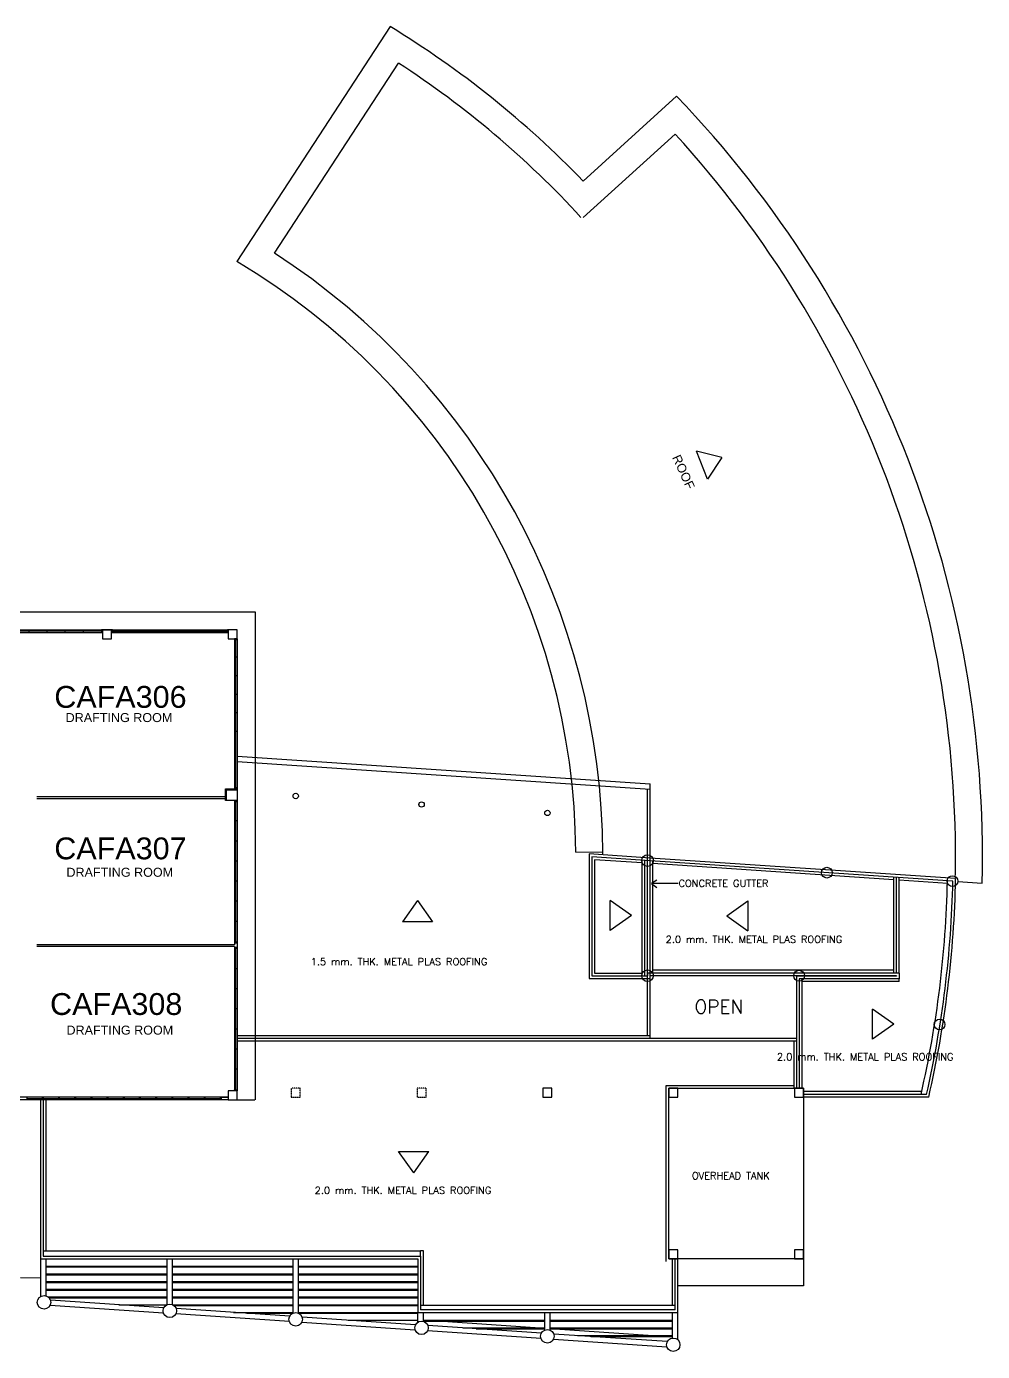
# Model space of a CAD drawing. Header units: millimetres. Extents: x -616979 to 2364082, y 43054 to 1637649.
# Drawn here: x -588654 to -535477, y 71593 to 145320 of the extents above; entities that cross this region are included whole.
import ezdxf

# ---------------------------------------------------------------- set-up
doc = ezdxf.new("R2010")
doc.units = ezdxf.units.MM
doc.linetypes.add('HIDDEN', pattern=[0.375, 0.25, -0.125])
for name, color, linetype in [('a-column', 7, 'Continuous'), ('a-labels', 7, 'Continuous'), ('a-line', 7, 'Continuous'), ('a-roof', 7, 'Continuous'), ('A-TEXT', 7, 'Continuous'), ('a-wall', 5, 'Continuous'), ('a-windows', 7, 'Continuous')]:
    doc.layers.add(name, color=color, linetype=linetype)
doc.styles.add('-kitz', font='arial.ttf')
doc.styles.add('100scale@80cl', font='romans.shx', dxfattribs={"height": 0.2})
doc.styles.add('200scale@80cl', font='romans.shx', dxfattribs={"height": 0.4})
doc.styles.add('style1', font='arial.ttf')

msp = doc.modelspace()

# ---------------------------------------------------------------- linework, layer by layer
at = {"layer": 'a-column'}
for points in [[(-583929.437, 111752.351), (-584429.437, 111752.351), (-584429.437, 111252.351), (-583929.437, 111252.351)], [(-577429.438, 111752.351), (-577429.438, 111252.351), (-576929.438, 111252.351), (-576929.438, 111752.351)], [(-577579.438, 102902.351), (-576929.438, 102902.351), (-576929.438, 102252.351), (-577579.438, 102252.351)]]:
    msp.add_lwpolyline(points, close=True, dxfattribs=at)
at = {"layer": 'a-column', "color": 9}
for points in [[(-577529.438, 102852.351), (-576929.438, 102852.351), (-576929.438, 102252.351), (-577529.438, 102252.351)], [(-576929.438, 86102.18), (-577429.438, 86102.18), (-577429.438, 85602.18), (-576929.438, 85602.18)]]:
    msp.add_lwpolyline(points, close=True, dxfattribs=at)
at = {"layer": 'a-column', "color": 9, "linetype": 'HIDDEN', "ltscale": 0.6}
for points in [[(-573429.438, 86252.351), (-573929.438, 86252.351), (-573929.438, 85752.351), (-573429.438, 85752.351)], [(-566429.438, 86252.351), (-566929.438, 86252.351), (-566929.438, 85752.351), (-566429.438, 85752.351)]]:
    msp.add_lwpolyline(points, close=True, dxfattribs=at)
at = {"layer": 'a-labels', "color": 9}
for p, q in [((-566906.586, 96686.213), (-567744.027, 95505.413)), ((-566906.586, 96686.213), (-566069.145, 95505.413)), ((-566069.145, 95505.413), (-567744.027, 95505.413)), ((-567953.457, 82716.517), (-566278.575, 82716.517)), ((-567116.016, 81535.717), (-567953.457, 82716.517)), ((-567116.016, 81535.717), (-566278.575, 82716.517))]:
    msp.add_line(p, q, dxfattribs=at)
at = {"layer": 'a-line'}
for p, q in [((-568429.894, 145320.015), (-576961.336, 132243.316)), ((-552491.892, 141440.534), (-557688.767, 136721.333)), ((-588979.438, 75702.351), (-587879.438, 75698.458))]:
    msp.add_line(p, q, dxfattribs=at)
at = {"layer": 'a-line', "linetype": 'HIDDEN', "ltscale": 3}
for p in [(-575929.438, 104658.641), (-576929.438, 85602.18)]:
    msp.add_line(p, (-575929.438, 85602.18), dxfattribs=at)
at = {"layer": 'a-line'}
msp.add_arc((-596596.879, 99126.923), 54103.427, 44.01621317, 58.6265741, dxfattribs=at)
at = {"layer": 'a-roof', "color": 8}
for p, q in [((-574865.643, 132708.963), (-567965.937, 143285.96)), ((-557683.686, 134699.661), (-552577.156, 139336.931)), ((-549979.251, 121335.981), (-551383.309, 121688.429)), ((-550776.172, 120127.463), (-551383.309, 121688.429)), ((-549979.251, 121335.981), (-550776.172, 120127.463)), ((-589929.438, 112752.351), (-575929.438, 112752.351)), ((-575929.438, 112752.351), (-575929.438, 104658.641)), ((-576929.438, 104726.045), (-553961.309, 103177.889)), ((-576929.438, 104425.365), (-553961.31, 102877.209)), ((-554111.366, 89152.226), (-554111.31, 102887.319)), ((-553961.366, 89002.225), (-553961.309, 103177.889)), ((-558097.7, 99378.443), (-556597.732, 99388.242)), ((-554410.099, 92502.351), (-554410.099, 98929.277)), ((-554260.099, 92502.351), (-554260.099, 98919.166)), ((-553810.099, 92652.385), (-553810.099, 98888.833)), ((-540408.009, 92652.351), (-540408.009, 97985.455)), ((-540258.009, 92652.351), (-540258.009, 97975.344)), ((-540108.009, 92652.351), (-540108.009, 97965.233)), ((-536849.27, 97745.51), (-535494.321, 97654.166)), ((-556181.08, 95013.981), (-556181.08, 96688.863)), ((-555000.28, 95851.422), (-556181.08, 96688.863)), ((-549703.482, 95836.447), (-548522.681, 96673.889)), ((-548522.681, 96673.889), (-548522.681, 94999.006)), ((-555000.28, 95851.422), (-556181.08, 95013.981)), ((-549703.482, 95836.447), (-548522.681, 94999.006)), ((-554110.972, 92652.399), (-554110.972, 92502.364)), ((-553960.972, 92652.399), (-554110.972, 92652.399)), ((-540108.009, 92652.351), (-553961.352, 92652.385)), ((-540258.114, 92502.351), (-553961.352, 92502.385)), ((-540408.009, 92802.351), (-553810.099, 92802.385)), ((-545829.438, 92477.351), (-545829.438, 86252.351)), ((-540258.114, 92477.351), (-545829.438, 92477.351)), ((-545679.438, 92327.351), (-545679.438, 86252.351)), ((-540108.203, 92327.351), (-545679.438, 92327.351)), ((-545529.438, 92327.351), (-545529.438, 86252.351)), ((-540108.203, 92177.351), (-545529.438, 92177.351)), ((-540258.114, 92502.351), (-540258.114, 92477.351)), ((-540108.009, 92652.351), (-540108.203, 92327.351)), ((-540108.203, 92177.351), (-540108.203, 92327.351)), ((-541590.85, 88968.005), (-541590.85, 90642.887)), ((-540410.049, 89805.446), (-541590.85, 90642.887)), ((-540410.049, 89805.446), (-541590.85, 88968.005)), ((-553961.366, 89152.225), (-576929.438, 89152.351)), ((-545829.438, 89002.18), (-576929.438, 89002.351)), ((-545829.438, 88852.18), (-576929.438, 88852.351)), ((-545979.438, 88852.181), (-545979.438, 86252.351)), ((-553079.438, 76602.351), (-553079.438, 86402.351)), ((-553079.438, 86402.351), (-545979.438, 86402.351)), ((-587879.438, 85602.35), (-587879.438, 76752.351)), ((-587729.438, 85602.35), (-587729.438, 76902.35)), ((-587579.438, 85602.35), (-587579.438, 77202.35)), ((-538859.885, 86052.18), (-545429.438, 86052.18)), ((-538586.246, 85902.18), (-545429.438, 85902.18)), ((-538466.613, 85752.18), (-545429.438, 85752.18)), ((-587879.438, 76752.351), (-587879.438, 74644.565)), ((-587879.438, 76752.35), (-566879.438, 76752.35)), ((-587729.438, 77202.35), (-566729.438, 77202.35)), ((-587729.438, 76902.35), (-566729.438, 76902.35)), ((-587579.438, 76752.35), (-587579.438, 74688.771)), ((-580829.438, 74199.134), (-580829.438, 76752.35)), ((-580529.438, 74199.134), (-580529.438, 76752.35)), ((-573829.438, 73727.223), (-573829.438, 76752.35)), ((-573529.438, 73727.223), (-573529.438, 76752.35)), ((-566879.438, 76752.351), (-566879.438, 73752.351)), ((-566879.438, 76752.35), (-566879.438, 73752.351)), ((-566579.438, 77202.35), (-566729.438, 77202.35)), ((-566729.438, 76902.35), (-566729.438, 77202.35)), ((-566729.438, 76902.35), (-566729.438, 73902.351)), ((-566579.438, 74152.35), (-566579.438, 77202.35)), ((-552729.438, 74152.35), (-552729.438, 76752.35)), ((-552579.438, 73902.351), (-552579.438, 76752.35)), ((-552429.438, 73752.35), (-552429.438, 76752.35)), ((-587579.438, 76347.35), (-580829.438, 76347.35)), ((-587579.438, 76297.35), (-580829.438, 76297.35)), ((-580529.438, 76347.35), (-573829.438, 76347.35)), ((-580529.438, 76297.35), (-573829.438, 76297.35)), ((-573529.438, 76347.35), (-566879.438, 76347.35)), ((-573529.438, 76297.35), (-566879.438, 76297.35)), ((-587579.438, 75917.35), (-580829.438, 75917.35)), ((-587579.438, 75867.35), (-580829.438, 75867.35)), ((-587579.438, 75487.35), (-580829.438, 75487.35)), ((-587579.438, 75437.35), (-580829.438, 75437.35)), ((-580529.438, 75917.35), (-573829.438, 75917.35)), ((-580529.438, 75867.35), (-573829.438, 75867.35)), ((-580529.438, 75487.35), (-573829.438, 75487.35)), ((-580529.438, 75437.35), (-573829.438, 75437.35)), ((-573529.438, 75917.35), (-566879.438, 75917.35)), ((-573529.438, 75867.35), (-566879.438, 75867.35)), ((-573529.438, 75487.35), (-566879.438, 75487.35)), ((-573529.438, 75437.35), (-566879.438, 75437.35)), ((-587579.438, 75057.35), (-580829.438, 75057.35)), ((-587579.438, 75007.35), (-580829.438, 75007.35)), ((-587454.438, 74627.35), (-580829.438, 74627.35)), ((-587399.929, 74577.35), (-580829.438, 74577.35)), ((-580529.438, 75057.35), (-573829.438, 75057.35)), ((-580529.438, 75007.35), (-573829.438, 75007.35)), ((-580529.438, 74627.35), (-573829.438, 74627.35)), ((-580529.438, 74577.35), (-573829.438, 74577.35)), ((-573529.438, 75057.35), (-566879.438, 75057.35)), ((-573529.438, 75007.35), (-566879.438, 75007.35)), ((-573529.438, 74627.35), (-566879.438, 74627.35)), ((-573529.438, 74577.35), (-566879.438, 74577.35)), ((-581032.442, 73728.898), (-587346.612, 74154.572)), ((-581012.263, 74028.219), (-587326.433, 74453.893)), ((-583521.054, 74197.35), (-580833.459, 74197.35)), ((-580525.417, 74197.35), (-573829.438, 74197.35)), ((-580444.037, 74147.35), (-573829.438, 74147.35)), ((-574012.263, 73556.308), (-580326.433, 73981.983)), ((-577142.72, 73767.35), (-573829.438, 73767.35)), ((-573529.438, 74197.35), (-566879.438, 74197.35)), ((-573529.438, 74147.35), (-566879.438, 74147.35)), ((-573529.438, 73767.35), (-566879.438, 73767.35)), ((-552429.438, 73752.351), (-566879.438, 73752.351)), ((-552429.438, 73752.351), (-566879.438, 73752.351)), ((-566879.438, 73228.835), (-566879.438, 73752.35)), ((-552429.438, 73752.35), (-566829.438, 73752.35)), ((-552579.438, 74152.35), (-566729.438, 74152.35)), ((-552579.438, 73902.351), (-566729.438, 73902.351)), ((-566579.438, 73273.041), (-566579.438, 73752.35)), ((-559829.438, 72783.403), (-559829.438, 73752.35)), ((-559529.438, 72783.403), (-559529.438, 73752.35)), ((-552729.438, 72339.452), (-552729.438, 73752.35)), ((-552429.438, 72247.308), (-552429.438, 73752.35)), ((-574032.442, 73256.988), (-580346.612, 73682.662)), ((-576401.054, 73717.35), (-573850.286, 73717.35)), ((-573508.589, 73717.35), (-566879.438, 73717.35)), ((-567032.442, 72785.078), (-573346.612, 73210.752)), ((-567012.263, 73084.398), (-573326.433, 73510.073)), ((-570764.387, 73337.35), (-566879.438, 73337.35)), ((-566579.438, 73337.35), (-559829.438, 73337.35)), ((-559829.438, 72877.07), (-566579.438, 73332.126)), ((-566579.438, 73287.35), (-559829.438, 73287.35)), ((-560012.263, 72612.488), (-566326.433, 73038.163)), ((-559529.438, 73337.35), (-552729.438, 73337.35)), ((-559529.438, 73287.35), (-552729.438, 73287.35)), ((-560032.442, 72313.168), (-566346.612, 72738.842)), ((-564386.054, 72907.35), (-559829.438, 72907.35)), ((-563644.387, 72857.35), (-559829.438, 72857.35)), ((-559529.438, 72907.35), (-552729.438, 72907.35)), ((-559529.438, 72857.35), (-552729.438, 72857.35)), ((-552729.438, 72398.418), (-559529.438, 72856.845)), ((-553032.442, 71841.257), (-559346.612, 72266.932)), ((-553012.263, 72140.578), (-559326.433, 72566.252)), ((-558007.72, 72477.35), (-552729.438, 72477.35)), ((-557266.054, 72427.35), (-552729.438, 72427.35))]:
    msp.add_line(p, q, dxfattribs=at)
for points in [[(-553961.326, 99049.367), (-557354.438, 99278.083), (-557354.438, 92352.351), (-553961.353, 92352.351)], [(-553961.326, 98899.027), (-557204.438, 99117.631), (-557204.438, 92502.351), (-554111.352, 92502.351)], [(-554410.099, 98778.936), (-557054.438, 98957.18), (-557054.438, 92652.351), (-554410.099, 92652.351)], [(-536970.671, 97904.099), (-553961.326, 99049.367)], [(-537123.626, 97764.069), (-553961.326, 98899.027)], [(-540408.009, 97835.115), (-553810.099, 98738.493)], [(-553598.474, 97813.657), (-553892.509, 97626.746), (-553591.186, 97416.887)], [(-552401.031, 97626.746), (-553892.509, 97626.746)], [(-537426.725, 97634.159), (-540108.009, 97814.893)], [(-545429.438, 76752.351), (-545429.438, 75252.351), (-552429.438, 75252.351)], [(-545429.438, 76752.351), (-545429.438, 75252.351), (-552429.438, 75252.351)]]:
    msp.add_lwpolyline(points, dxfattribs=at)
for points in [[(-559429.438, 86252.351), (-559929.438, 86252.351), (-559929.438, 85752.351), (-559429.438, 85752.351)], [(-552929.438, 76752.351), (-552929.438, 86252.351), (-545429.438, 86252.351), (-545429.438, 76752.351)], [(-552429.438, 86252.351), (-552929.438, 86252.351), (-552929.438, 85752.351), (-552429.438, 85752.351)], [(-545429.438, 86252.351), (-545929.438, 86252.351), (-545929.438, 85752.351), (-545429.438, 85752.351)], [(-552429.438, 77252.351), (-552929.438, 77252.351), (-552929.438, 76752.351), (-552429.438, 76752.351)], [(-545429.438, 77252.351), (-545929.438, 77252.351), (-545929.438, 76752.351), (-545429.438, 76752.351)], [(-545429.438, 77252.351), (-545929.438, 77252.351), (-545929.438, 76752.351), (-545429.438, 76752.351)]]:
    msp.add_lwpolyline(points, close=True, dxfattribs=at)
for centre, radius in [((-573679.438, 102502.351), 150), ((-566679.438, 102030.44), 150), ((-559679.438, 101558.53), 150), ((-554110.099, 98909.023), 325), ((-544132.747, 98236.392), 300), ((-537148.6, 97765.551), 300), ((-554109.72, 92502.364), 325), ((-545679.438, 92502.351), 300), ((-537864.182, 89787.433), 300), ((-587679.438, 74327.35), 375), ((-580679.438, 73855.44), 375), ((-573679.438, 73383.53), 375), ((-566679.438, 72911.62), 375), ((-559679.438, 72439.71), 375), ((-552679.438, 71967.8), 375)]:
    msp.add_circle(centre, radius, dxfattribs=at)
for centre, radius, start, end in [((-596596.879, 99126.923), 52628.427, 42.52534983, 57.04224846), ((-596596.879, 99126.923), 61120.304, 358.61926448, 43.81248257), ((-596596.879, 99126.923), 59620.304, 358.98622049, 42.41027413), ((-596596.879, 99126.923), 38500, 0.37431445, 59.33523121), ((-596596.879, 99126.923), 40000, 0.21537467, 57.0927362), ((-596604.438, 99077.18), 59195.304, 347.1400716, 358.74847409), ((-596604.438, 99077.18), 59495.304, 347.20601935, 358.73533109), ((-596604.438, 99077.18), 59645.304, 347.0909541, 358.87283644)]:
    msp.add_arc(centre, radius, start, end, dxfattribs=at)
at = {"layer": 'a-wall', "color": 5}
for p, q in [((-577529.438, 102452.351), (-588079.438, 102452.351)), ((-577529.438, 102352.351), (-588079.438, 102352.351)), ((-577079.438, 94227.265), (-588079.438, 94227.265)), ((-577079.438, 94127.265), (-588079.438, 94127.265))]:
    msp.add_line(p, q, dxfattribs=at)
at = {"layer": 'a-wall', "color": 9}
for p, q in [((-577429.438, 85752.18), (-589979.438, 85752.18)), ((-577429.438, 85602.18), (-589979.438, 85602.18))]:
    msp.add_line(p, q, dxfattribs=at)
at = {"layer": 'a-wall'}
for p, q in [((-577829.438, 85602.18), (-577829.438, 85752.18)), ((-577829.438, 85752.18), (-577429.438, 85752.18)), ((-577429.438, 85602.18), (-577829.438, 85602.18)), ((-577429.438, 85752.18), (-577429.438, 85602.18))]:
    msp.add_line(p, q, dxfattribs=at)
at = {"layer": 'a-windows'}
for p, q in [((-590579.438, 111752.351), (-577429.438, 111752.351)), ((-590579.438, 111602.351), (-584429.437, 111602.351)), ((-584479.438, 111676.246), (-590529.437, 111676.246)), ((-588512.771, 111602.351), (-588512.771, 111752.351)), ((-587504.438, 111602.351), (-587504.438, 111752.351)), ((-586496.104, 111602.351), (-586496.104, 111752.351)), ((-585487.771, 111602.351), (-585487.771, 111752.351)), ((-583929.437, 111602.351), (-577429.438, 111602.351)), ((-583879.437, 111678.787), (-577479.438, 111678.787)), ((-582845.437, 111752.351), (-582845.437, 111602.351)), ((-581762.437, 111752.351), (-581762.437, 111602.351)), ((-580679.437, 111752.351), (-580679.437, 111602.351)), ((-579596.437, 111752.351), (-579596.437, 111602.351)), ((-578513.437, 111752.351), (-578513.437, 111602.351)), ((-577079.438, 111252.351), (-577079.438, 102852.351)), ((-577004.438, 102952.351), (-577004.438, 111252.351)), ((-576929.438, 111252.351), (-576929.438, 102852.351)), ((-576929.438, 110221.143), (-577079.438, 110221.143)), ((-576929.438, 109189.936), (-577079.438, 109189.936)), ((-576929.438, 108158.728), (-577079.438, 108158.728)), ((-576929.438, 107127.521), (-577079.438, 107127.521)), ((-576929.438, 106096.313), (-577079.438, 106096.313)), ((-577079.438, 102252.351), (-577079.438, 94227.35)), ((-577004.438, 94377.35), (-577004.438, 102252.351)), ((-576929.438, 102252.351), (-576929.438, 86102.18)), ((-577079.438, 100016.697), (-576929.438, 100016.697)), ((-577079.438, 98898.828), (-576929.438, 98898.828)), ((-577079.438, 97780.958), (-576929.438, 97780.958)), ((-577079.438, 96663.089), (-576929.438, 96663.089)), ((-577079.438, 95545.22), (-576929.438, 95545.22)), ((-577079.438, 94327.35), (-576929.438, 94327.35)), ((-577079.438, 94127.35), (-577079.438, 86102.18)), ((-577079.438, 94027.35), (-576929.438, 94027.35)), ((-577079.438, 94027.35), (-576929.438, 94027.35)), ((-577004.438, 86102.18), (-577004.438, 94027.265)), ((-577079.438, 92909.396), (-576929.438, 92909.396)), ((-577079.438, 91791.527), (-576929.438, 91791.527)), ((-577079.438, 90673.658), (-576929.438, 90673.658)), ((-577079.438, 89555.788), (-576929.438, 89555.788)), ((-577079.438, 88437.919), (-576929.438, 88437.919)), ((-577079.438, 87320.05), (-576929.438, 87320.05)), ((-588629.438, 85752.18), (-588629.438, 85602.18)), ((-588629.438, 85677.18), (-586879.438, 85677.18)), ((-587779.438, 85752.18), (-587779.438, 85602.18)), ((-587729.438, 85752.18), (-587729.438, 85602.18)), ((-586879.438, 85752.18), (-586879.438, 85602.18)), ((-586829.438, 85752.18), (-586829.438, 85602.18)), ((-586829.438, 85677.18), (-585979.438, 85677.18)), ((-585979.438, 85752.18), (-585979.438, 85602.18)), ((-585929.438, 85752.18), (-585929.438, 85602.18)), ((-585929.438, 85677.18), (-585079.438, 85677.18)), ((-585079.438, 85752.18), (-585079.438, 85602.18)), ((-585029.438, 85752.18), (-585029.438, 85602.18)), ((-585029.438, 85677.18), (-584179.438, 85677.18)), ((-584179.438, 85752.18), (-584179.438, 85602.18)), ((-584129.438, 85752.18), (-584129.438, 85602.18)), ((-584129.438, 85677.18), (-583279.438, 85677.18)), ((-583279.438, 85752.18), (-583279.438, 85602.18)), ((-583229.438, 85752.18), (-583229.438, 85602.18)), ((-583229.438, 85677.18), (-582379.438, 85677.18)), ((-582379.438, 85752.18), (-582379.438, 85602.18)), ((-582329.438, 85752.18), (-582329.438, 85602.18)), ((-582329.438, 85677.18), (-581479.438, 85677.18)), ((-581479.438, 85752.18), (-581479.438, 85602.18)), ((-581429.438, 85752.18), (-581429.438, 85602.18)), ((-581429.438, 85677.18), (-580579.438, 85677.18)), ((-580579.438, 85752.18), (-580579.438, 85602.18)), ((-580529.438, 85752.18), (-580529.438, 85602.18)), ((-580529.438, 85677.18), (-579679.438, 85677.18)), ((-579679.438, 85752.18), (-579679.438, 85602.18)), ((-579629.438, 85752.18), (-579629.438, 85602.18)), ((-579629.438, 85677.18), (-578779.438, 85677.18)), ((-578779.438, 85752.18), (-578779.438, 85602.18)), ((-578729.438, 85752.18), (-578729.438, 85602.18)), ((-578729.438, 85677.18), (-577879.438, 85677.18)), ((-577879.438, 85752.18), (-577879.438, 85602.18)), ((-577829.438, 85752.18), (-577829.438, 85602.18))]:
    msp.add_line(p, q, dxfattribs=at)
at = {"layer": 'a-windows', "color": 8}
msp.add_line((-577079.438, 101134.566), (-576929.438, 101134.566), dxfattribs=at)
at = {"layer": 'a-windows'}
for points in [[(-584429.438, 111752.351), (-584479.438, 111752.351), (-584479.438, 111602.351), (-584429.438, 111602.351)], [(-583879.437, 111752.351), (-583929.437, 111752.351), (-583929.437, 111602.351), (-583879.437, 111602.351)], [(-577429.438, 111752.351), (-577479.438, 111752.351), (-577479.438, 111602.351), (-577429.438, 111602.351)], [(-576929.438, 111252.351), (-577079.438, 111252.351), (-577079.438, 111202.351), (-576929.438, 111202.351)], [(-576929.438, 102952.351), (-577079.438, 102952.351), (-577079.438, 102902.351), (-576929.438, 102902.351)], [(-576929.438, 94377.35), (-577079.438, 94377.35), (-577079.438, 94327.35), (-576929.438, 94327.35)], [(-576929.438, 94077.265), (-577079.438, 94077.265), (-577079.438, 94027.265), (-576929.438, 94027.265)], [(-576929.438, 86102.18), (-577079.438, 86102.18), (-577079.438, 86152.18), (-576929.438, 86152.18)]]:
    msp.add_lwpolyline(points, close=True, dxfattribs=at)
at = {"layer": 'a-windows', "color": 8}
msp.add_lwpolyline([(-576929.438, 102252.351), (-577079.438, 102252.351), (-577079.438, 102202.351), (-576929.438, 102202.351)], close=True, dxfattribs=at)

# ---------------------------------------------------------------- texts
at = {"layer": 'a-labels', "style": '-kitz'}
for p in [(-586478.214, 106616.799), (-586433.872, 98008.495), (-586430.618, 89225.673)]:
    msp.add_text('DRAFTING ROOM', height=500, dxfattribs=at).set_placement(p)
at = {"layer": 'a-roof', "color": 8}
for s, height, style, p in [('CONCRETE GUTTER', 400, '200scale@80cl', (-552387.642, 97444.04)), ('2.0 mm. THK. METAL PLAS ROOFING', 400, '200scale@80cl', (-553100.597, 94330.964)), ('1.5 mm. THK. METAL PLAS ROOFING', 400, '200scale@80cl', (-572843.602, 93087.272)), ('OPEN', 750, '100scale@80cl', (-551493.185, 90401.934)), ('2.0 mm. THK. METAL PLAS ROOFING', 400, '200scale@80cl', (-546911.137, 87788.08)), ('OVERHEAD TANK', 400, '200scale@80cl', (-551644.213, 81172.138)), ('2.0 mm. THK. METAL PLAS ROOFING', 400, '200scale@80cl', (-572623.117, 80356.665))]:
    msp.add_text(s, height=height, dxfattribs=dict(at, style=style)).set_placement(p)
at = {"layer": 'A-TEXT', "color": 8, "style": '-kitz'}
msp.add_text('ROOF', height=500, rotation=294.43066184, dxfattribs=at).set_placement((-552751.376, 121346.108))
at = {"layer": 'A-TEXT', "color": 5, "style": 'style1'}
for s, p in [('CAFA306', (-587108.322, 107410.001)), ('CAFA307', (-587108.322, 98979.974)), ('CAFA308', (-587344.503, 90319.817))]:
    msp.add_text(s, height=1215, dxfattribs=at).set_placement(p)

doc.saveas('drawing.dxf')
